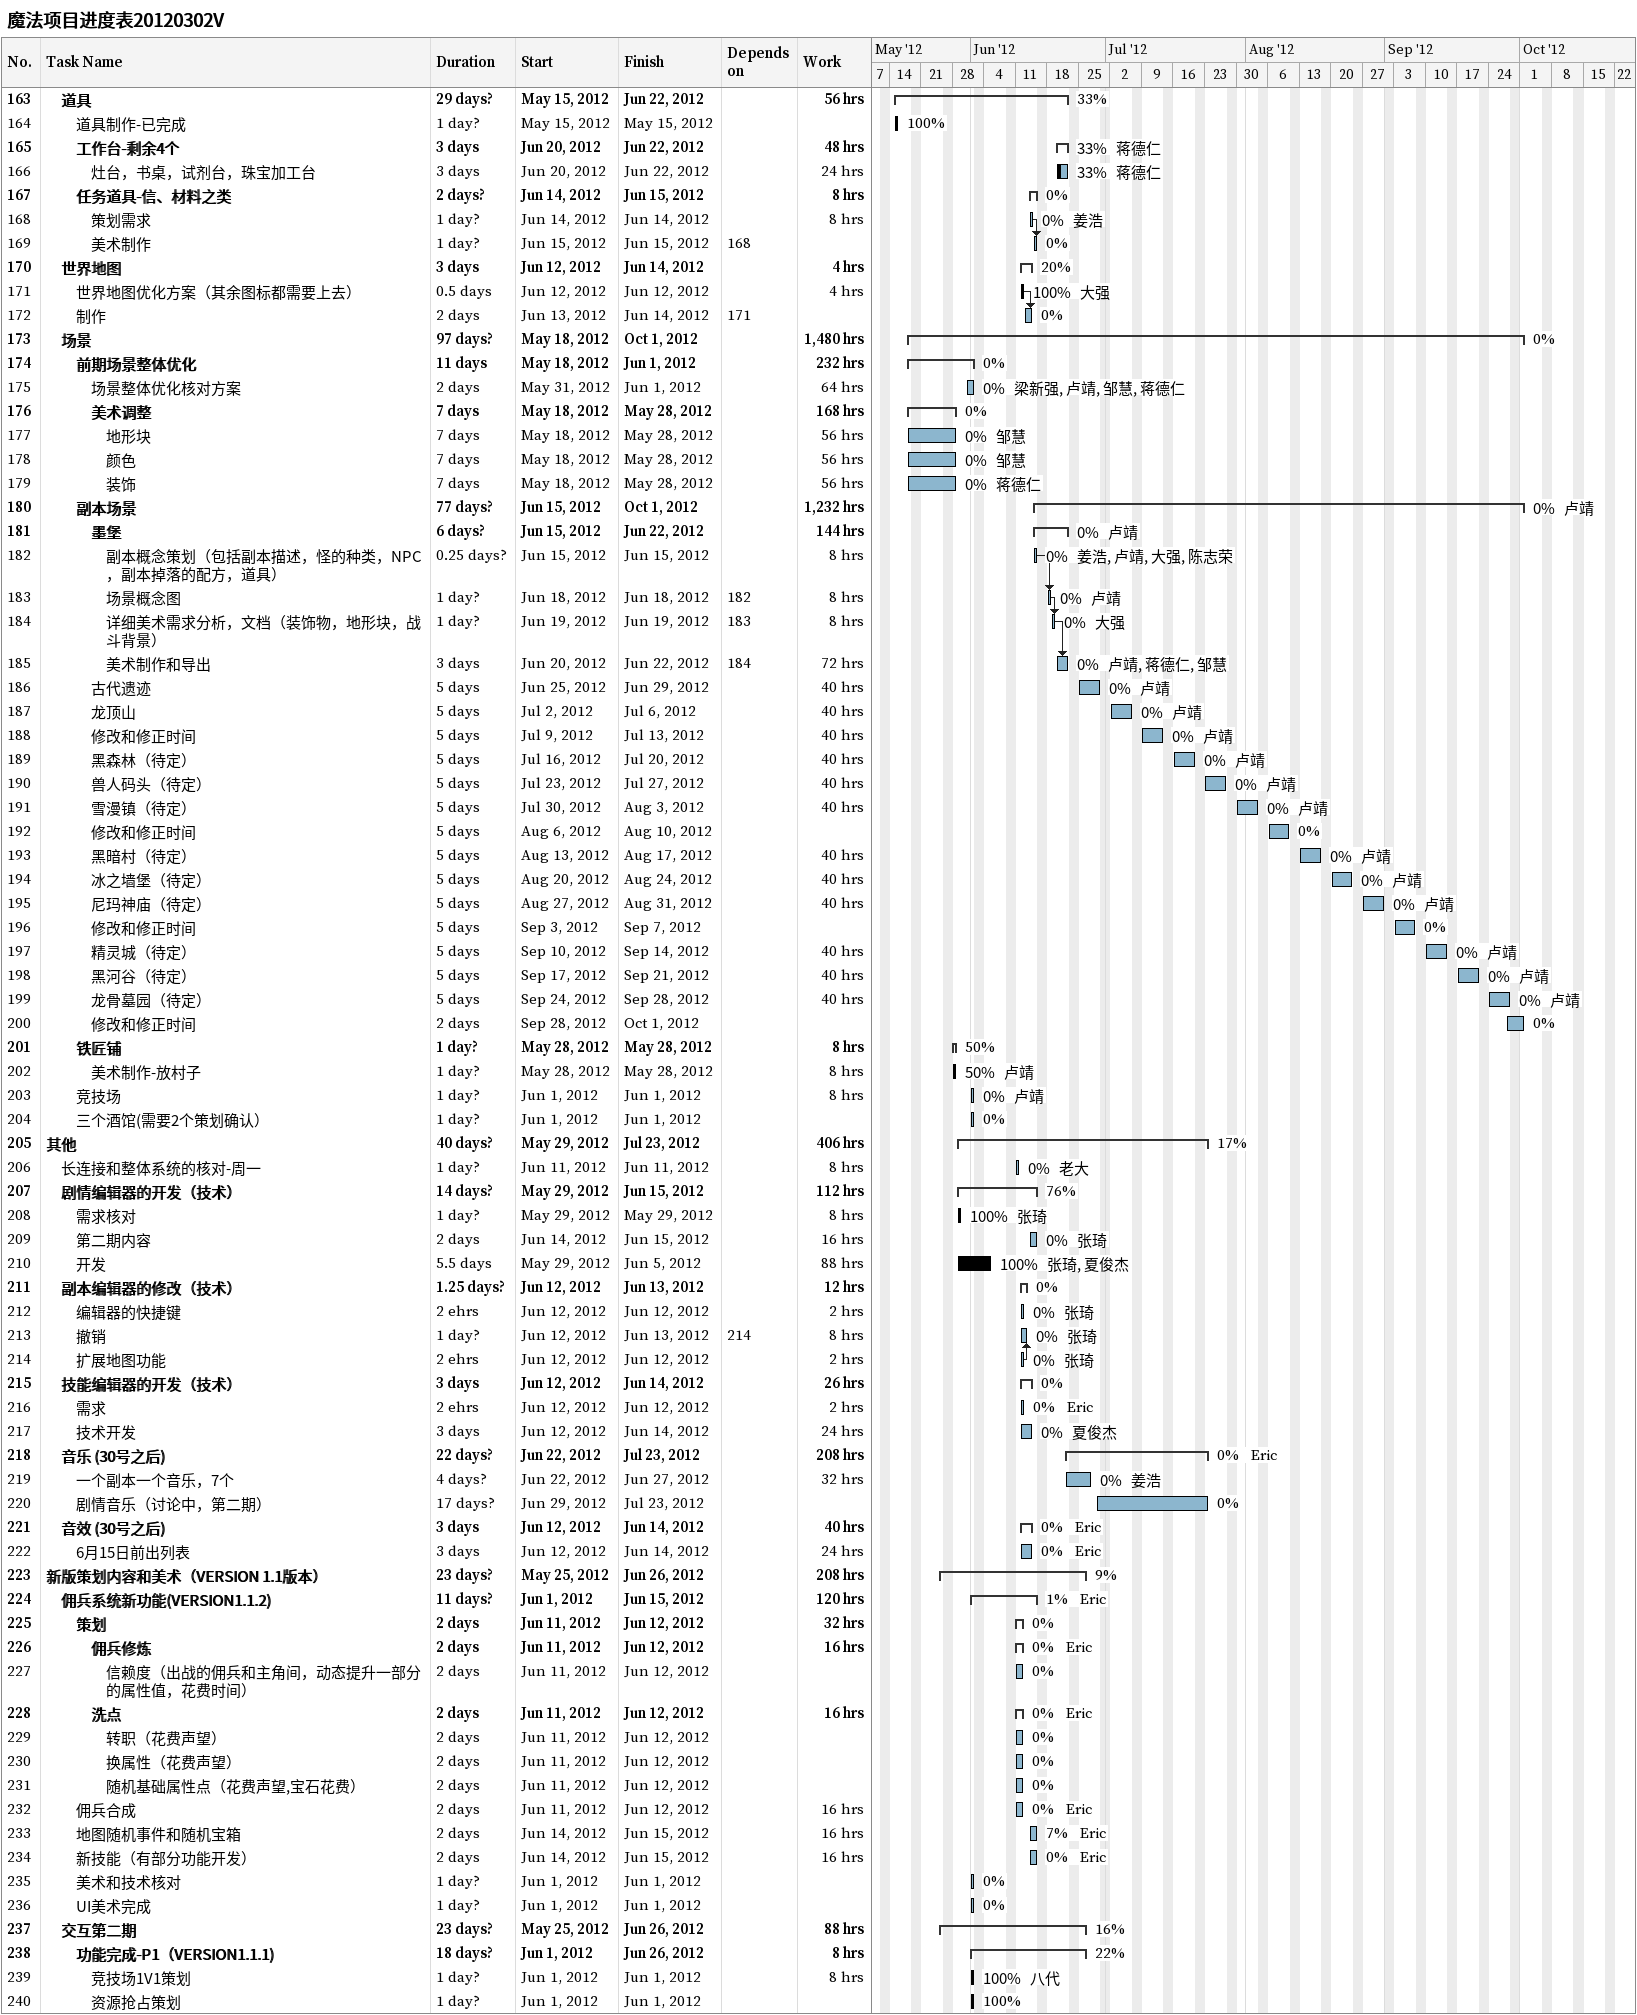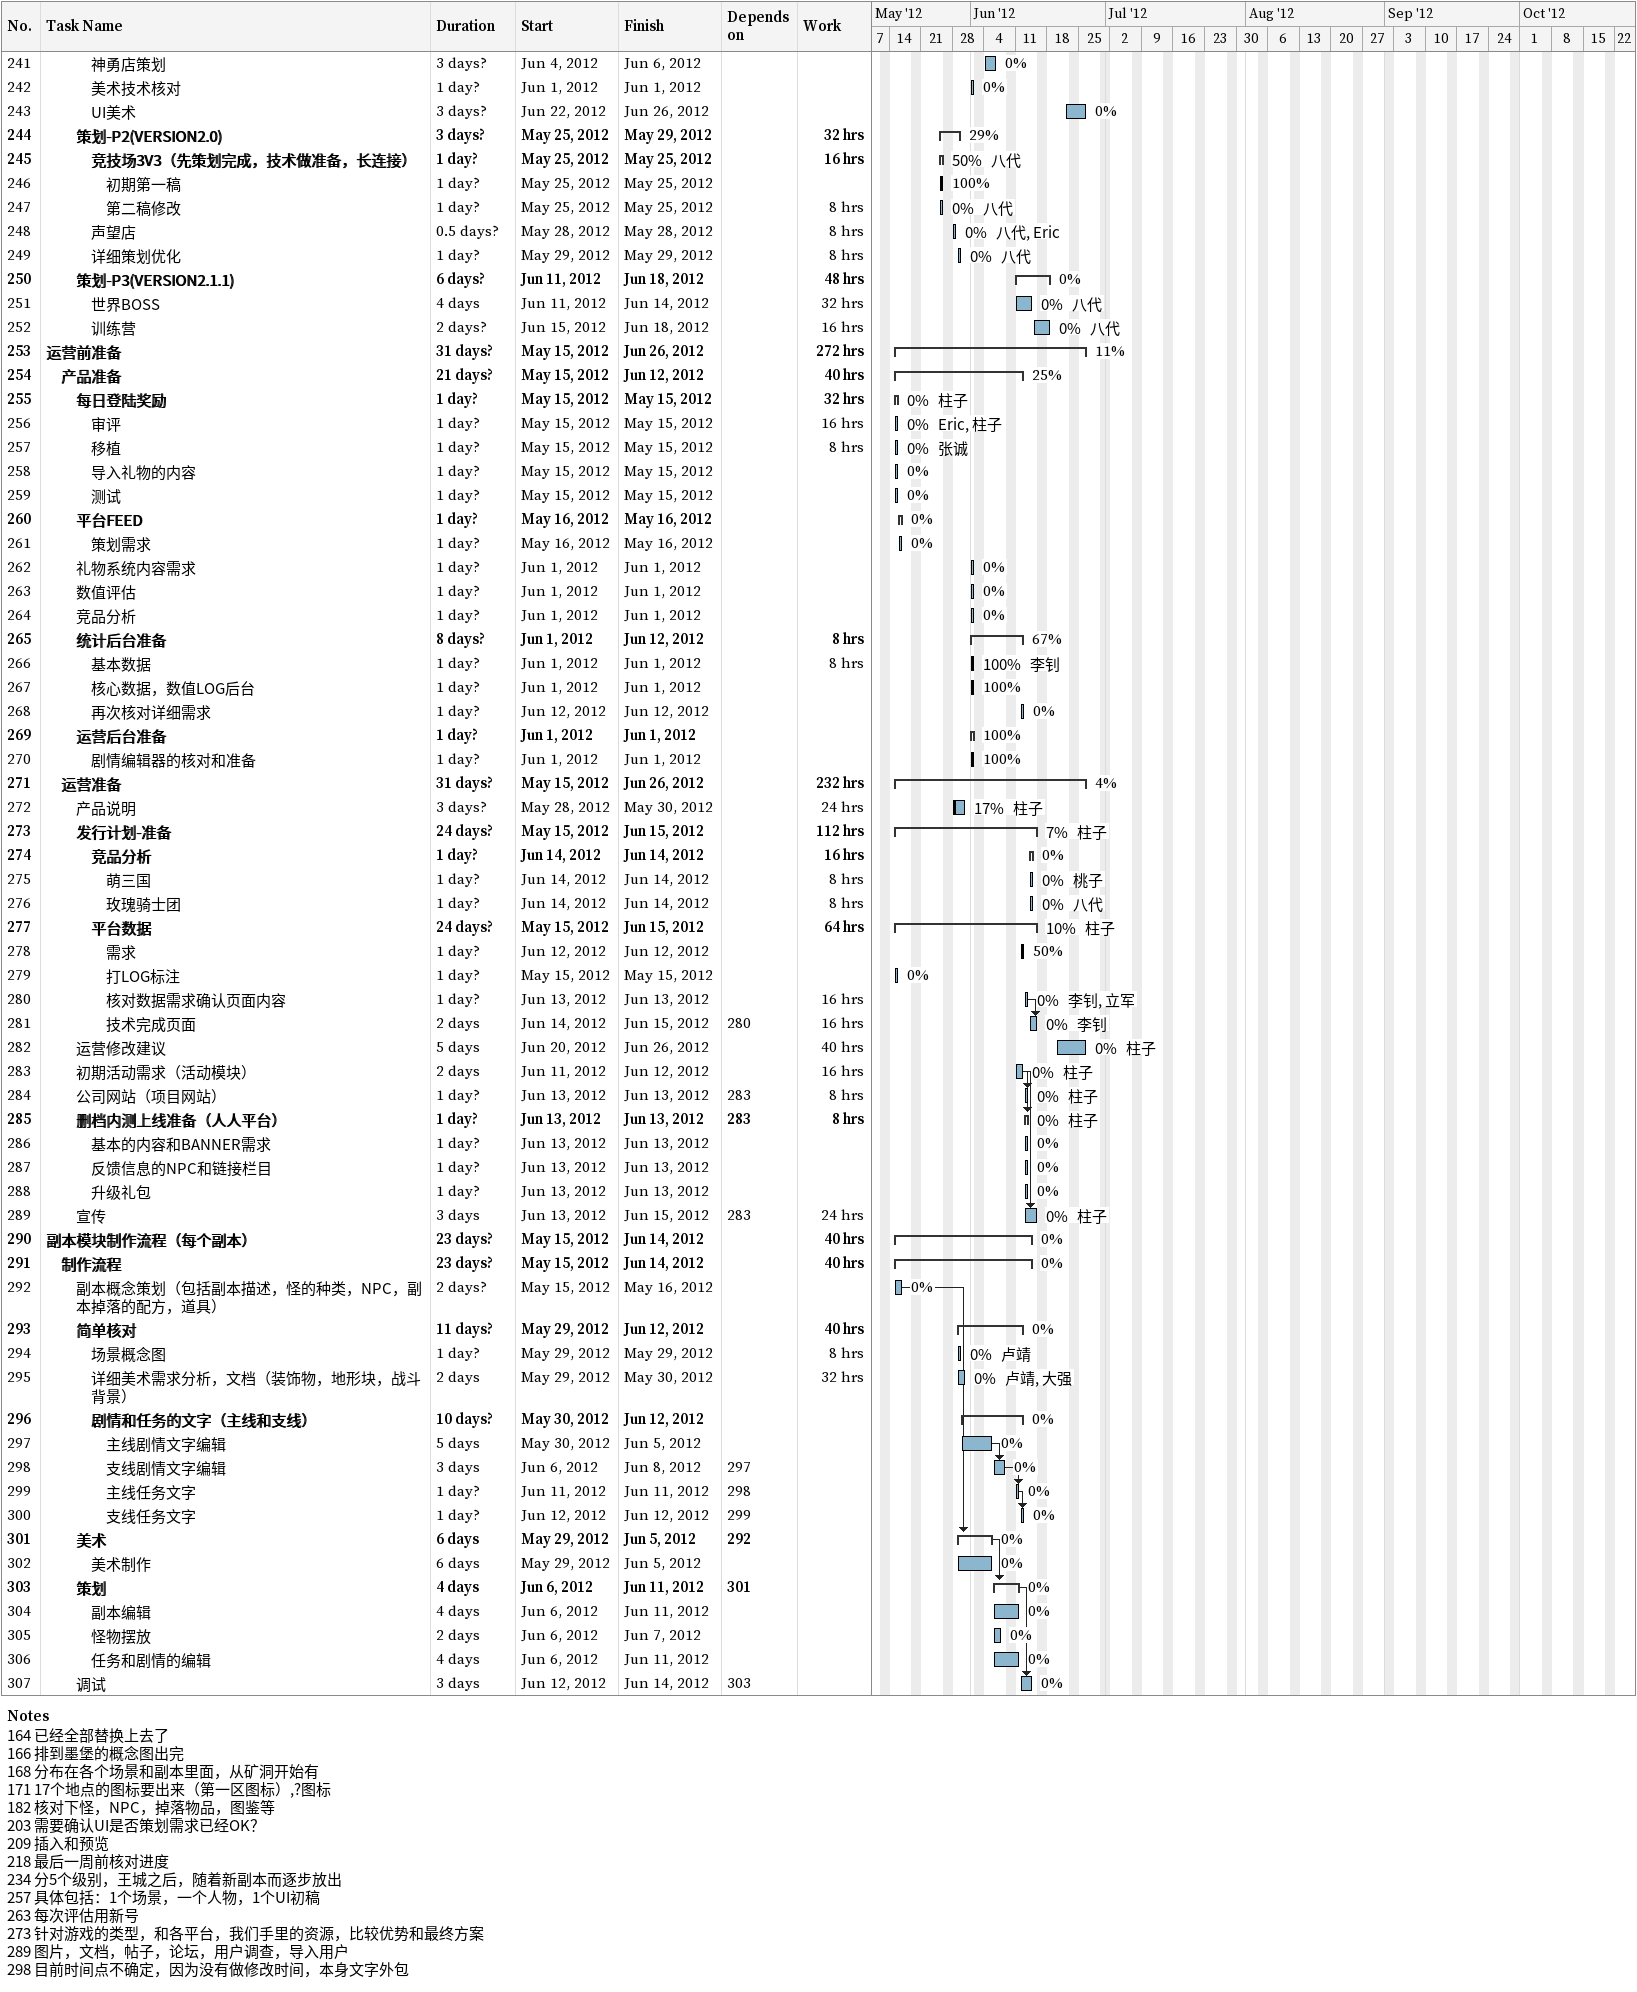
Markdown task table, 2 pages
魔法项目进度表20120302V

| ID | Level | Task | Duration | Start | Finish | Predecessors | Resources | % complete | Work (h) |
|---|---|---|---|---|---|---|---|---|---|
| 163 | 2 | **道具** | 29d? | 2012-05-15 | 2012-06-22 |  |  | 33 | 56 |
| 164 | 3 | 道具制作-已完成 | 1d? | 2012-05-15 | 2012-05-15 |  |  | 100 |  |
| 165 | 3 | **工作台-剩余4个** | 3d | 2012-06-20 | 2012-06-22 |  | 蒋德仁 | 33 | 48 |
| 166 | 4 | 灶台，书桌，试剂台，珠宝加工台 | 3d | 2012-06-20 | 2012-06-22 |  | 蒋德仁 | 33 | 24 |
| 167 | 3 | **任务道具-信、材料之类** | 2d? | 2012-06-14 | 2012-06-15 |  |  | 0 | 8 |
| 168 | 4 | 策划需求 | 1d? | 2012-06-14 | 2012-06-14 |  | 姜浩 | 0 | 8 |
| 169 | 4 | 美术制作 | 1d? | 2012-06-15 | 2012-06-15 | 168 |  | 0 |  |
| 170 | 2 | **世界地图** | 3d | 2012-06-12 | 2012-06-14 |  |  | 20 | 4 |
| 171 | 3 | 世界地图优化方案（其余图标都需要上去） | 0.5d | 2012-06-12 | 2012-06-12 |  | 大强 | 100 | 4 |
| 172 | 3 | 制作 | 2d | 2012-06-13 | 2012-06-14 | 171 |  | 0 |  |
| 173 | 2 | **场景** | 97d? | 2012-05-18 | 2012-10-01 |  |  | 0 | 1480 |
| 174 | 3 | **前期场景整体优化** | 11d | 2012-05-18 | 2012-06-01 |  |  | 0 | 232 |
| 175 | 4 | 场景整体优化核对方案 | 2d | 2012-05-31 | 2012-06-01 |  | 梁新强, 卢靖, 邹慧, 蒋德仁 | 0 | 64 |
| 176 | 4 | **美术调整** | 7d | 2012-05-18 | 2012-05-28 |  |  | 0 | 168 |
| 177 | 5 | 地形块 | 7d | 2012-05-18 | 2012-05-28 |  | 邹慧 | 0 | 56 |
| 178 | 5 | 颜色 | 7d | 2012-05-18 | 2012-05-28 |  | 邹慧 | 0 | 56 |
| 179 | 5 | 装饰 | 7d | 2012-05-18 | 2012-05-28 |  | 蒋德仁 | 0 | 56 |
| 180 | 3 | **副本场景** | 77d? | 2012-06-15 | 2012-10-01 |  | 卢靖 | 0 | 1232 |
| 181 | 4 | **墨堡** | 6d? | 2012-06-15 | 2012-06-22 |  | 卢靖 | 0 | 144 |
| 182 | 5 | 副本概念策划（包括副本描述，怪的种类，NPC，副本掉落的配方，道具） | 0.25d? | 2012-06-15 | 2012-06-15 |  | 姜浩, 卢靖, 大强, 陈志荣 | 0 | 8 |
| 183 | 5 | 场景概念图 | 1d? | 2012-06-18 | 2012-06-18 | 182 | 卢靖 | 0 | 8 |
| 184 | 5 | 详细美术需求分析，文档（装饰物，地形块，战斗背景） | 1d? | 2012-06-19 | 2012-06-19 | 183 | 大强 | 0 | 8 |
| 185 | 5 | 美术制作和导出 | 3d | 2012-06-20 | 2012-06-22 | 184 | 卢靖, 蒋德仁, 邹慧 | 0 | 72 |
| 186 | 4 | 古代遗迹 | 5d | 2012-06-25 | 2012-06-29 |  | 卢靖 | 0 | 40 |
| 187 | 4 | 龙顶山 | 5d | 2012-07-02 | 2012-07-06 |  | 卢靖 | 0 | 40 |
| 188 | 4 | 修改和修正时间 | 5d | 2012-07-09 | 2012-07-13 |  | 卢靖 | 0 | 40 |
| 189 | 4 | 黑森林（待定） | 5d | 2012-07-16 | 2012-07-20 |  | 卢靖 | 0 | 40 |
| 190 | 4 | 兽人码头（待定） | 5d | 2012-07-23 | 2012-07-27 |  | 卢靖 | 0 | 40 |
| 191 | 4 | 雪漫镇（待定） | 5d | 2012-07-30 | 2012-08-03 |  | 卢靖 | 0 | 40 |
| 192 | 4 | 修改和修正时间 | 5d | 2012-08-06 | 2012-08-10 |  |  | 0 |  |
| 193 | 4 | 黑暗村（待定） | 5d | 2012-08-13 | 2012-08-17 |  | 卢靖 | 0 | 40 |
| 194 | 4 | 冰之墙堡（待定） | 5d | 2012-08-20 | 2012-08-24 |  | 卢靖 | 0 | 40 |
| 195 | 4 | 尼玛神庙（待定） | 5d | 2012-08-27 | 2012-08-31 |  | 卢靖 | 0 | 40 |
| 196 | 4 | 修改和修正时间 | 5d | 2012-09-03 | 2012-09-07 |  |  | 0 |  |
| 197 | 4 | 精灵城（待定） | 5d | 2012-09-10 | 2012-09-14 |  | 卢靖 | 0 | 40 |
| 198 | 4 | 黑河谷（待定） | 5d | 2012-09-17 | 2012-09-21 |  | 卢靖 | 0 | 40 |
| 199 | 4 | 龙骨墓园（待定） | 5d | 2012-09-24 | 2012-09-28 |  | 卢靖 | 0 | 40 |
| 200 | 4 | 修改和修正时间 | 2d | 2012-09-28 | 2012-10-01 |  |  | 0 |  |
| 201 | 3 | **铁匠铺** | 1d? | 2012-05-28 | 2012-05-28 |  |  | 50 | 8 |
| 202 | 4 | 美术制作-放村子 | 1d? | 2012-05-28 | 2012-05-28 |  | 卢靖 | 50 | 8 |
| 203 | 3 | 竞技场 | 1d? | 2012-06-01 | 2012-06-01 |  | 卢靖 | 0 | 8 |
| 204 | 3 | 三个酒馆(需要2个策划确认） | 1d? | 2012-06-01 | 2012-06-01 |  |  | 0 |  |
| 205 | 1 | **其他** | 40d? | 2012-05-29 | 2012-07-23 |  |  | 17 | 406 |
| 206 | 2 | 长连接和整体系统的核对-周一 | 1d? | 2012-06-11 | 2012-06-11 |  | 老大 | 0 | 8 |
| 207 | 2 | **剧情编辑器的开发（技术）** | 14d? | 2012-05-29 | 2012-06-15 |  |  | 76 | 112 |
| 208 | 3 | 需求核对 | 1d? | 2012-05-29 | 2012-05-29 |  | 张琦 | 100 | 8 |
| 209 | 3 | 第二期内容 | 2d | 2012-06-14 | 2012-06-15 |  | 张琦 | 0 | 16 |
| 210 | 3 | 开发 | 5.5d | 2012-05-29 | 2012-06-05 |  | 张琦, 夏俊杰 | 100 | 88 |
| 211 | 2 | **副本编辑器的修改（技术）** | 1.25d? | 2012-06-12 | 2012-06-13 |  |  | 0 | 12 |
| 212 | 3 | 编辑器的快捷键 | 2eh | 2012-06-12 | 2012-06-12 |  | 张琦 | 0 | 2 |
| 213 | 3 | 撤销 | 1d? | 2012-06-12 | 2012-06-13 | 214 | 张琦 | 0 | 8 |
| 214 | 3 | 扩展地图功能 | 2eh | 2012-06-12 | 2012-06-12 |  | 张琦 | 0 | 2 |
| 215 | 2 | **技能编辑器的开发（技术）** | 3d | 2012-06-12 | 2012-06-14 |  |  | 0 | 26 |
| 216 | 3 | 需求 | 2eh | 2012-06-12 | 2012-06-12 |  | Eric | 0 | 2 |
| 217 | 3 | 技术开发 | 3d | 2012-06-12 | 2012-06-14 |  | 夏俊杰 | 0 | 24 |
| 218 | 2 | **音乐 (30号之后)** | 22d? | 2012-06-22 | 2012-07-23 |  | Eric | 0 | 208 |
| 219 | 3 | 一个副本一个音乐，7个 | 4d? | 2012-06-22 | 2012-06-27 |  | 姜浩 | 0 | 32 |
| 220 | 3 | 剧情音乐（讨论中，第二期） | 17d? | 2012-06-29 | 2012-07-23 |  |  | 0 |  |
| 221 | 2 | **音效 (30号之后)** | 3d | 2012-06-12 | 2012-06-14 |  | Eric | 0 | 40 |
| 222 | 3 | 6月15日前出列表 | 3d | 2012-06-12 | 2012-06-14 |  | Eric | 0 | 24 |
| 223 | 1 | **新版策划内容和美术（VERSION 1.1版本）** | 23d? | 2012-05-25 | 2012-06-26 |  |  | 9 | 208 |
| 224 | 2 | **佣兵系统新功能(VERSION1.1.2)** | 11d? | 2012-06-01 | 2012-06-15 |  | Eric | 1 | 120 |
| 225 | 3 | **策划** | 2d | 2012-06-11 | 2012-06-12 |  |  | 0 | 32 |
| 226 | 4 | **佣兵修炼** | 2d | 2012-06-11 | 2012-06-12 |  | Eric | 0 | 16 |
| 227 | 5 | 信赖度（出战的佣兵和主角间，动态提升一部分的属性值，花费时间） | 2d | 2012-06-11 | 2012-06-12 |  |  | 0 |  |
| 228 | 4 | **洗点** | 2d | 2012-06-11 | 2012-06-12 |  | Eric | 0 | 16 |
| 229 | 5 | 转职（花费声望） | 2d | 2012-06-11 | 2012-06-12 |  |  | 0 |  |
| 230 | 5 | 换属性（花费声望） | 2d | 2012-06-11 | 2012-06-12 |  |  | 0 |  |
| 231 | 5 | 随机基础属性点（花费声望,宝石花费） | 2d | 2012-06-11 | 2012-06-12 |  |  | 0 |  |
| 232 | 3 | 佣兵合成 | 2d | 2012-06-11 | 2012-06-12 |  | Eric | 0 | 16 |
| 233 | 3 | 地图随机事件和随机宝箱 | 2d | 2012-06-14 | 2012-06-15 |  | Eric | 7 | 16 |
| 234 | 3 | 新技能（有部分功能开发） | 2d | 2012-06-14 | 2012-06-15 |  | Eric | 0 | 16 |
| 235 | 3 | 美术和技术核对 | 1d? | 2012-06-01 | 2012-06-01 |  |  | 0 |  |
| 236 | 3 | UI美术完成 | 1d? | 2012-06-01 | 2012-06-01 |  |  | 0 |  |
| 237 | 2 | **交互第二期** | 23d? | 2012-05-25 | 2012-06-26 |  |  | 16 | 88 |
| 238 | 3 | **功能完成-P1（VERSION1.1.1)** | 18d? | 2012-06-01 | 2012-06-26 |  |  | 22 | 8 |
| 239 | 4 | 竞技场1V1策划 | 1d? | 2012-06-01 | 2012-06-01 |  | 八代 | 100 | 8 |
| 240 | 4 | 资源抢占策划 | 1d? | 2012-06-01 | 2012-06-01 |  |  | 100 |  |
| 241 | 4 | 神勇店策划 | 3d? | 2012-06-04 | 2012-06-06 |  |  | 0 |  |
| 242 | 4 | 美术技术核对 | 1d? | 2012-06-01 | 2012-06-01 |  |  | 0 |  |
| 243 | 4 | UI美术 | 3d? | 2012-06-22 | 2012-06-26 |  |  | 0 |  |
| 244 | 3 | **策划-P2(VERSION2.0)** | 3d? | 2012-05-25 | 2012-05-29 |  |  | 29 | 32 |
| 245 | 4 | **竞技场3V3（先策划完成，技术做准备，长连接）** | 1d? | 2012-05-25 | 2012-05-25 |  | 八代 | 50 | 16 |
| 246 | 5 | 初期第一稿 | 1d? | 2012-05-25 | 2012-05-25 |  |  | 100 |  |
| 247 | 5 | 第二稿修改 | 1d? | 2012-05-25 | 2012-05-25 |  | 八代 | 0 | 8 |
| 248 | 4 | 声望店 | 0.5d? | 2012-05-28 | 2012-05-28 |  | 八代, Eric | 0 | 8 |
| 249 | 4 | 详细策划优化 | 1d? | 2012-05-29 | 2012-05-29 |  | 八代 | 0 | 8 |
| 250 | 3 | **策划-P3(VERSION2.1.1)** | 6d? | 2012-06-11 | 2012-06-18 |  |  | 0 | 48 |
| 251 | 4 | 世界BOSS | 4d | 2012-06-11 | 2012-06-14 |  | 八代 | 0 | 32 |
| 252 | 4 | 训练营 | 2d? | 2012-06-15 | 2012-06-18 |  | 八代 | 0 | 16 |
| 253 | 1 | **运营前准备** | 31d? | 2012-05-15 | 2012-06-26 |  |  | 11 | 272 |
| 254 | 2 | **产品准备** | 21d? | 2012-05-15 | 2012-06-12 |  |  | 25 | 40 |
| 255 | 3 | **每日登陆奖励** | 1d? | 2012-05-15 | 2012-05-15 |  | 柱子 | 0 | 32 |
| 256 | 4 | 审评 | 1d? | 2012-05-15 | 2012-05-15 |  | Eric, 柱子 | 0 | 16 |
| 257 | 4 | 移植 | 1d? | 2012-05-15 | 2012-05-15 |  | 张诚 | 0 | 8 |
| 258 | 4 | 导入礼物的内容 | 1d? | 2012-05-15 | 2012-05-15 |  |  | 0 |  |
| 259 | 4 | 测试 | 1d? | 2012-05-15 | 2012-05-15 |  |  | 0 |  |
| 260 | 3 | **平台FEED** | 1d? | 2012-05-16 | 2012-05-16 |  |  | 0 |  |
| 261 | 4 | 策划需求 | 1d? | 2012-05-16 | 2012-05-16 |  |  | 0 |  |
| 262 | 3 | 礼物系统内容需求 | 1d? | 2012-06-01 | 2012-06-01 |  |  | 0 |  |
| 263 | 3 | 数值评估 | 1d? | 2012-06-01 | 2012-06-01 |  |  | 0 |  |
| 264 | 3 | 竞品分析 | 1d? | 2012-06-01 | 2012-06-01 |  |  | 0 |  |
| 265 | 3 | **统计后台准备** | 8d? | 2012-06-01 | 2012-06-12 |  |  | 67 | 8 |
| 266 | 4 | 基本数据 | 1d? | 2012-06-01 | 2012-06-01 |  | 李钊 | 100 | 8 |
| 267 | 4 | 核心数据，数值LOG后台 | 1d? | 2012-06-01 | 2012-06-01 |  |  | 100 |  |
| 268 | 4 | 再次核对详细需求 | 1d? | 2012-06-12 | 2012-06-12 |  |  | 0 |  |
| 269 | 3 | **运营后台准备** | 1d? | 2012-06-01 | 2012-06-01 |  |  | 100 |  |
| 270 | 4 | 剧情编辑器的核对和准备 | 1d? | 2012-06-01 | 2012-06-01 |  |  | 100 |  |
| 271 | 2 | **运营准备** | 31d? | 2012-05-15 | 2012-06-26 |  |  | 4 | 232 |
| 272 | 3 | 产品说明 | 3d? | 2012-05-28 | 2012-05-30 |  | 柱子 | 17 | 24 |
| 273 | 3 | **发行计划-准备** | 24d? | 2012-05-15 | 2012-06-15 |  | 柱子 | 7 | 112 |
| 274 | 4 | **竞品分析** | 1d? | 2012-06-14 | 2012-06-14 |  |  | 0 | 16 |
| 275 | 5 | 萌三国 | 1d? | 2012-06-14 | 2012-06-14 |  | 桃子 | 0 | 8 |
| 276 | 5 | 玫瑰骑士团 | 1d? | 2012-06-14 | 2012-06-14 |  | 八代 | 0 | 8 |
| 277 | 4 | **平台数据** | 24d? | 2012-05-15 | 2012-06-15 |  | 柱子 | 10 | 64 |
| 278 | 5 | 需求 | 1d? | 2012-06-12 | 2012-06-12 |  |  | 50 |  |
| 279 | 5 | 打LOG标注 | 1d? | 2012-05-15 | 2012-05-15 |  |  | 0 |  |
| 280 | 5 | 核对数据需求确认页面内容 | 1d? | 2012-06-13 | 2012-06-13 |  | 李钊, 立军 | 0 | 16 |
| 281 | 5 | 技术完成页面 | 2d | 2012-06-14 | 2012-06-15 | 280 | 李钊 | 0 | 16 |
| 282 | 3 | 运营修改建议 | 5d | 2012-06-20 | 2012-06-26 |  | 柱子 | 0 | 40 |
| 283 | 3 | 初期活动需求（活动模块） | 2d | 2012-06-11 | 2012-06-12 |  | 柱子 | 0 | 16 |
| 284 | 3 | 公司网站（项目网站） | 1d? | 2012-06-13 | 2012-06-13 | 283 | 柱子 | 0 | 8 |
| 285 | 3 | **删档内测上线准备（人人平台）** | 1d? | 2012-06-13 | 2012-06-13 | 283 | 柱子 | 0 | 8 |
| 286 | 4 | 基本的内容和BANNER需求 | 1d? | 2012-06-13 | 2012-06-13 |  |  | 0 |  |
| 287 | 4 | 反馈信息的NPC和链接栏目 | 1d? | 2012-06-13 | 2012-06-13 |  |  | 0 |  |
| 288 | 4 | 升级礼包 | 1d? | 2012-06-13 | 2012-06-13 |  |  | 0 |  |
| 289 | 3 | 宣传 | 3d | 2012-06-13 | 2012-06-15 | 283 | 柱子 | 0 | 24 |
| 290 | 1 | **副本模块制作流程（每个副本）** | 23d? | 2012-05-15 | 2012-06-14 |  |  | 0 | 40 |
| 291 | 2 | **制作流程** | 23d? | 2012-05-15 | 2012-06-14 |  |  | 0 | 40 |
| 292 | 3 | 副本概念策划（包括副本描述，怪的种类，NPC，副本掉落的配方，道具） | 2d? | 2012-05-15 | 2012-05-16 |  |  | 0 |  |
| 293 | 3 | **简单核对** | 11d? | 2012-05-29 | 2012-06-12 |  |  | 0 | 40 |
| 294 | 4 | 场景概念图 | 1d? | 2012-05-29 | 2012-05-29 |  | 卢靖 | 0 | 8 |
| 295 | 4 | 详细美术需求分析，文档（装饰物，地形块，战斗背景） | 2d | 2012-05-29 | 2012-05-30 |  | 卢靖, 大强 | 0 | 32 |
| 296 | 4 | **剧情和任务的文字（主线和支线）** | 10d? | 2012-05-30 | 2012-06-12 |  |  | 0 |  |
| 297 | 5 | 主线剧情文字编辑 | 5d | 2012-05-30 | 2012-06-05 |  |  | 0 |  |
| 298 | 5 | 支线剧情文字编辑 | 3d | 2012-06-06 | 2012-06-08 | 297 |  | 0 |  |
| 299 | 5 | 主线任务文字 | 1d? | 2012-06-11 | 2012-06-11 | 298 |  | 0 |  |
| 300 | 5 | 支线任务文字 | 1d? | 2012-06-12 | 2012-06-12 | 299 |  | 0 |  |
| 301 | 3 | **美术** | 6d | 2012-05-29 | 2012-06-05 | 292 |  | 0 |  |
| 302 | 4 | 美术制作 | 6d | 2012-05-29 | 2012-06-05 |  |  | 0 |  |
| 303 | 3 | **策划** | 4d | 2012-06-06 | 2012-06-11 | 301 |  | 0 |  |
| 304 | 4 | 副本编辑 | 4d | 2012-06-06 | 2012-06-11 |  |  | 0 |  |
| 305 | 4 | 怪物摆放 | 2d | 2012-06-06 | 2012-06-07 |  |  | 0 |  |
| 306 | 4 | 任务和剧情的编辑 | 4d | 2012-06-06 | 2012-06-11 |  |  | 0 |  |
| 307 | 3 | 调试 | 3d | 2012-06-12 | 2012-06-14 | 303 |  | 0 |  |

Notes
- 164: 已经全部替换上去了
- 166: 排到墨堡的概念图出完
- 168: 分布在各个场景和副本里面，从矿洞开始有
- 171: 17个地点的图标要出来（第一区图标）,?图标
- 182: 核对下怪，NPC，掉落物品，图鉴等
- 203: 需要确认UI是否策划需求已经OK？
- 209: 插入和预览
- 218: 最后一周前核对进度
- 234: 分5个级别，王城之后，随着新副本而逐步放出
- 257: 具体包括： 1个场景，一个人物，1个UI初稿
- 263: 每次评估用新号
- 273: 针对游戏的类型，和各平台，我们手里的资源，比较优势和最终方案
- 289: 图片，文档，帖子，论坛，用户调查，导入用户
- 298: 目前时间点不确定，因为没有做修改时间，本身文字外包
